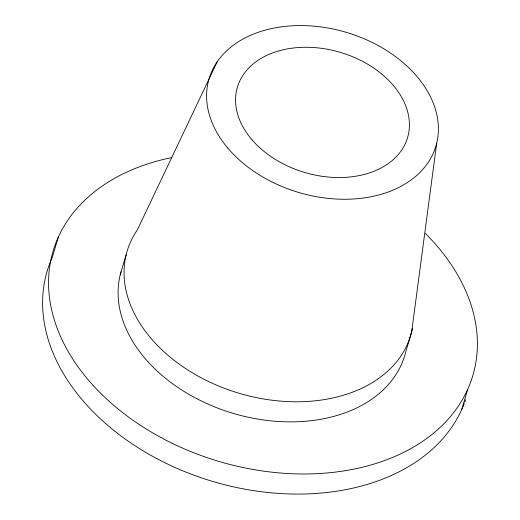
<?xml version="1.0" encoding="UTF-8"?>
<svg xmlns="http://www.w3.org/2000/svg" width="520" height="520" viewBox="0 0 520 520"><rect width="100%" height="100%" fill="white"/><g stroke="black" fill="none" stroke-linecap="round" stroke-linejoin="round"><path stroke-width="0.78" d="M436.696 143.202L411.691 331.714L405.737 351.806A147.907 104.403 16.5 0 1 236.113 414.226A147.907 104.403 16.5 0 1 121.037 271.745M58.259 237.231L52.312 257.322A218.9 154.518 16.5 0 0 197.496 476.469A218.9 154.518 16.5 0 0 464.217 403.54M120.211 274.827L126.165 254.735M461.74 409.487L467.688 389.402M217.282 61.652L137.417 229.775A147.907 104.403 16.5 0 0 227.877 389.591A147.907 104.403 16.5 0 0 412.36 328.686M465.589 399.731A218.9 154.518 16.5 0 1 464.782 402.019M425.366 233.435A218.9 154.518 16.5 0 1 387.738 459.368A218.9 154.518 16.5 0 1 78.02 366.782A218.9 154.518 16.5 0 1 171.659 157.593M227.767 148.057A118.326 83.525 16.5 0 0 427.694 163.169A118.326 83.525 16.5 0 0 312 26A118.326 83.525 16.5 0 0 227.767 148.057M252.2 140.03A88.745 62.641 16.5 0 0 401.928 149.682A88.745 62.641 16.5 0 0 313.333 47.509A88.745 62.641 16.5 0 0 252.2 140.03"/></g></svg>
